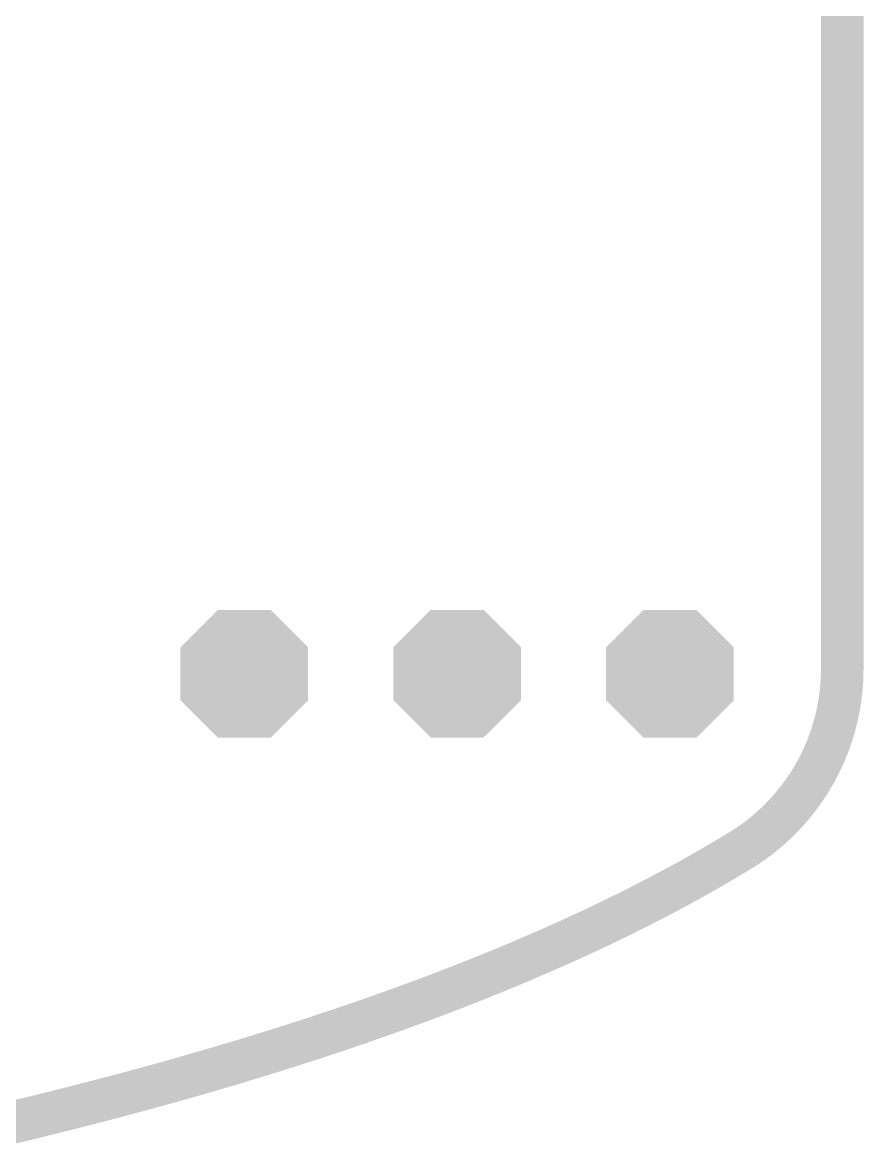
# Model space of a CAD drawing. Extents: x -0.1 to 60.3, y -0.2 to 22.2.
# Drawn here: x 52.42 to 60.32, y 1.56 to 12.12 of the extents above; entities that cross this region are included whole.
import ezdxf

# ---------------------------------------------------------------- set-up
doc = ezdxf.new("R2010")
doc.units = 0
doc.layers.add('17', color=82, linetype='CONTINUOUS')
doc.layers.add('20', color=7, linetype='CONTINUOUS')

# ---------------------------------------------------------------- blocks, each defined once
blk = doc.blocks.new('OCTAGONP')
at = {"const_width": 0.5}
blk.add_lwpolyline([(-0.25, -0.1036), (-0.25, 0.1036), (-0.1036, 0.25), (0.1036, 0.25), (0.25, 0.1036), (0.25, -0.1036), (0.1036, -0.25), (-0.1036, -0.25), (-0.25, -0.1036), (-0.25, 0.1036)], dxfattribs=at)

msp = doc.modelspace()

# ---------------------------------------------------------------- linework, layer by layer
at = {"layer": '20', "const_width": 0.4}
for points in [[(60.1187, 15.9468), (60.1187, 6.0453)], [(60.1187, 6.0453), (60.1186, 6.0381)], [(60.1186, 6.0381), (60.1186, 6.0309)], [(60.1153, 5.9297), (60.1148, 5.9225)], [(60.1157, 5.937), (60.1153, 5.9297)], [(60.1161, 5.9442), (60.1157, 5.937)], [(60.1164, 5.9515), (60.1161, 5.9442)], [(60.1167, 5.9587), (60.1164, 5.9515)], [(60.1171, 5.966), (60.1167, 5.9587)], [(60.1173, 5.9732), (60.1171, 5.966)], [(60.1176, 5.9804), (60.1173, 5.9732)], [(60.1178, 5.9877), (60.1176, 5.9804)], [(60.118, 5.9949), (60.1178, 5.9877)], [(60.1182, 6.0021), (60.118, 5.9949)], [(60.1183, 6.0093), (60.1182, 6.0021)], [(60.1185, 6.0237), (60.1183, 6.0093)], [(60.1186, 6.0309), (60.1185, 6.0237)], [(60.1075, 5.835), (60.1059, 5.8203)], [(60.1082, 5.8423), (60.1075, 5.835)], [(60.109, 5.8496), (60.1082, 5.8423)], [(60.1104, 5.8642), (60.109, 5.8496)], [(60.111, 5.8715), (60.1104, 5.8642)], [(60.1116, 5.8788), (60.111, 5.8715)], [(60.1128, 5.8933), (60.1116, 5.8788)], [(60.1134, 5.9006), (60.1128, 5.8933)], [(60.1139, 5.9079), (60.1134, 5.9006)], [(60.1144, 5.9152), (60.1139, 5.9079)], [(60.1148, 5.9225), (60.1144, 5.9152)], [(60.0915, 5.7178), (60.0903, 5.7104)], [(60.0927, 5.7251), (60.0915, 5.7178)], [(60.0939, 5.7324), (60.0927, 5.7251)], [(60.095, 5.7398), (60.0939, 5.7324)], [(60.0962, 5.7471), (60.095, 5.7398)], [(60.0973, 5.7544), (60.0962, 5.7471)], [(60.0983, 5.7618), (60.0973, 5.7544)], [(60.0994, 5.7691), (60.0983, 5.7618)], [(60.1004, 5.7764), (60.0994, 5.7691)], [(60.1014, 5.7837), (60.1004, 5.7764)], [(60.1023, 5.7911), (60.1014, 5.7837)], [(60.1033, 5.7984), (60.1023, 5.7911)], [(60.1042, 5.8057), (60.1033, 5.7984)], [(60.105, 5.813), (60.1042, 5.8057)], [(60.1059, 5.8203), (60.105, 5.813)], [(60.0717, 5.6151), (60.07, 5.6078)], [(60.0733, 5.6225), (60.0717, 5.6151)], [(60.0748, 5.6298), (60.0733, 5.6225)], [(60.0764, 5.6371), (60.0748, 5.6298)], [(60.0779, 5.6444), (60.0764, 5.6371)], [(60.0794, 5.6518), (60.0779, 5.6444)], [(60.0808, 5.6591), (60.0794, 5.6518)], [(60.0823, 5.6664), (60.0808, 5.6591)], [(60.0837, 5.6738), (60.0823, 5.6664)], [(60.0851, 5.6811), (60.0837, 5.6738)], [(60.0864, 5.6884), (60.0851, 5.6811)], [(60.0877, 5.6958), (60.0864, 5.6884)], [(60.089, 5.7031), (60.0877, 5.6958)], [(60.0903, 5.7104), (60.089, 5.7031)], [(60.0442, 5.5056), (60.0422, 5.4984)], [(60.0463, 5.5129), (60.0442, 5.5056)], [(60.0483, 5.5202), (60.0463, 5.5129)], [(60.0502, 5.5275), (60.0483, 5.5202)], [(60.0522, 5.5348), (60.0502, 5.5275)], [(60.0541, 5.5421), (60.0522, 5.5348)], [(60.056, 5.5494), (60.0541, 5.5421)], [(60.0578, 5.5567), (60.056, 5.5494)], [(60.0597, 5.564), (60.0578, 5.5567)], [(60.0615, 5.5713), (60.0597, 5.564)], [(60.0632, 5.5786), (60.0615, 5.5713)], [(60.065, 5.5859), (60.0632, 5.5786)], [(60.0667, 5.5932), (60.065, 5.5859)], [(60.0684, 5.6005), (60.0667, 5.5932)], [(60.07, 5.6078), (60.0684, 5.6005)], [(60.0129, 5.4043), (60.0104, 5.3971)], [(60.0177, 5.4187), (60.0129, 5.4043)], [(60.0201, 5.4259), (60.0177, 5.4187)], [(60.0224, 5.4332), (60.0201, 5.4259)], [(60.0247, 5.4404), (60.0224, 5.4332)], [(60.027, 5.4476), (60.0247, 5.4404)], [(60.0292, 5.4548), (60.027, 5.4476)], [(60.0315, 5.4621), (60.0292, 5.4548)], [(60.0337, 5.4693), (60.0315, 5.4621)], [(60.0358, 5.4766), (60.0337, 5.4693)], [(60.038, 5.4838), (60.0358, 5.4766)], [(60.0422, 5.4984), (60.038, 5.4838)], [(59.9731, 5.2972), (59.9703, 5.2902)], [(59.976, 5.3043), (59.9731, 5.2972)], [(59.9788, 5.3114), (59.976, 5.3043)], [(59.9816, 5.3185), (59.9788, 5.3114)], [(59.9844, 5.3256), (59.9816, 5.3185)], [(59.9871, 5.3327), (59.9844, 5.3256)], [(59.9898, 5.3399), (59.9871, 5.3327)], [(59.9925, 5.347), (59.9898, 5.3399)], [(59.9951, 5.3541), (59.9925, 5.347)], [(60.0003, 5.3684), (59.9951, 5.3541)], [(60.0029, 5.3756), (60.0003, 5.3684)], [(60.0054, 5.3828), (60.0029, 5.3756)], [(60.0079, 5.3899), (60.0054, 5.3828)], [(60.0104, 5.3971), (60.0079, 5.3899)], [(59.9272, 5.1922), (59.9239, 5.1853)], [(59.9304, 5.1992), (59.9272, 5.1922)], [(59.9337, 5.2061), (59.9304, 5.1992)], [(59.9369, 5.213), (59.9337, 5.2061)], [(59.94, 5.22), (59.9369, 5.213)], [(59.9432, 5.227), (59.94, 5.22)], [(59.9463, 5.234), (59.9432, 5.227)], [(59.9494, 5.241), (59.9463, 5.234)], [(59.9525, 5.248), (59.9494, 5.241)], [(59.9555, 5.255), (59.9525, 5.248)], [(59.9585, 5.262), (59.9555, 5.255)], [(59.9615, 5.269), (59.9585, 5.262)], [(59.9644, 5.2761), (59.9615, 5.269)], [(59.9674, 5.2831), (59.9644, 5.2761)], [(59.9703, 5.2902), (59.9674, 5.2831)], [(59.8715, 5.0831), (59.8678, 5.0764)], [(59.8752, 5.0898), (59.8715, 5.0831)], [(59.8788, 5.0966), (59.8752, 5.0898)], [(59.8825, 5.1033), (59.8788, 5.0966)], [(59.8861, 5.1101), (59.8825, 5.1033)], [(59.8896, 5.1169), (59.8861, 5.1101)], [(59.8932, 5.1236), (59.8896, 5.1169)], [(59.8967, 5.1304), (59.8932, 5.1236)], [(59.9002, 5.1373), (59.8967, 5.1304)], [(59.9037, 5.1441), (59.9002, 5.1373)], [(59.9071, 5.1509), (59.9037, 5.1441)], [(59.9105, 5.1578), (59.9071, 5.1509)], [(59.9139, 5.1646), (59.9105, 5.1578)], [(59.9173, 5.1715), (59.9139, 5.1646)], [(59.9206, 5.1784), (59.9173, 5.1715)], [(59.9239, 5.1853), (59.9206, 5.1784)], [(59.8092, 4.9776), (59.8051, 4.9711)], [(59.8133, 4.984), (59.8092, 4.9776)], [(59.8174, 4.9905), (59.8133, 4.984)], [(59.8214, 4.9971), (59.8174, 4.9905)], [(59.8254, 5.0036), (59.8214, 4.9971)], [(59.8294, 5.0101), (59.8254, 5.0036)], [(59.8333, 5.0167), (59.8294, 5.0101)], [(59.8373, 5.0233), (59.8333, 5.0167)], [(59.8412, 5.0299), (59.8373, 5.0233)], [(59.8451, 5.0365), (59.8412, 5.0299)], [(59.8489, 5.0431), (59.8451, 5.0365)], [(59.8527, 5.0497), (59.8489, 5.0431)], [(59.8566, 5.0564), (59.8527, 5.0497)], [(59.8603, 5.063), (59.8566, 5.0564)], [(59.8641, 5.0697), (59.8603, 5.063)], [(59.8678, 5.0764), (59.8641, 5.0697)], [(59.7407, 4.8762), (59.7363, 4.87)], [(59.7452, 4.8824), (59.7407, 4.8762)], [(59.7496, 4.8886), (59.7452, 4.8824)], [(59.754, 4.8949), (59.7496, 4.8886)], [(59.7584, 4.9011), (59.754, 4.8949)], [(59.7628, 4.9074), (59.7584, 4.9011)], [(59.7671, 4.9137), (59.7628, 4.9074)], [(59.7715, 4.92), (59.7671, 4.9137)], [(59.7757, 4.9263), (59.7715, 4.92)], [(59.78, 4.9327), (59.7757, 4.9263)], [(59.7843, 4.939), (59.78, 4.9327)], [(59.7885, 4.9454), (59.7843, 4.939)], [(59.7927, 4.9518), (59.7885, 4.9454)], [(59.7969, 4.9582), (59.7927, 4.9518)], [(59.801, 4.9647), (59.7969, 4.9582)], [(59.8051, 4.9711), (59.801, 4.9647)], [(59.6568, 4.7678), (59.6519, 4.762)], [(59.6616, 4.7736), (59.6568, 4.7678)], [(59.6664, 4.7795), (59.6616, 4.7736)], [(59.6712, 4.7854), (59.6664, 4.7795)], [(59.676, 4.7913), (59.6712, 4.7854)], [(59.6808, 4.7973), (59.676, 4.7913)], [(59.6855, 4.8032), (59.6808, 4.7973)], [(59.6903, 4.8092), (59.6855, 4.8032)], [(59.695, 4.8152), (59.6903, 4.8092)], [(59.6996, 4.8212), (59.695, 4.8152)], [(59.7043, 4.8272), (59.6996, 4.8212)], [(59.7089, 4.8333), (59.7043, 4.8272)], [(59.7135, 4.8394), (59.7089, 4.8333)], [(59.7181, 4.8455), (59.7135, 4.8394)], [(59.7227, 4.8516), (59.7181, 4.8455)], [(59.7272, 4.8577), (59.7227, 4.8516)], [(59.7318, 4.8638), (59.7272, 4.8577)], [(59.7363, 4.87), (59.7318, 4.8638)], [(59.5609, 4.6606), (59.5557, 4.6552)], [(59.5661, 4.666), (59.5609, 4.6606)], [(59.5713, 4.6715), (59.5661, 4.666)], [(59.5765, 4.677), (59.5713, 4.6715)], [(59.5817, 4.6825), (59.5765, 4.677)], [(59.5868, 4.6881), (59.5817, 4.6825)], [(59.5919, 4.6936), (59.5868, 4.6881)], [(59.597, 4.6992), (59.5919, 4.6936)], [(59.6021, 4.7048), (59.597, 4.6992)], [(59.6072, 4.7104), (59.6021, 4.7048)], [(59.6122, 4.7161), (59.6072, 4.7104)], [(59.6173, 4.7217), (59.6122, 4.7161)], [(59.6223, 4.7274), (59.6173, 4.7217)], [(59.6273, 4.7331), (59.6223, 4.7274)], [(59.6322, 4.7388), (59.6273, 4.7331)], [(59.6372, 4.7446), (59.6322, 4.7388)], [(59.6421, 4.7504), (59.6372, 4.7446)], [(59.647, 4.7562), (59.6421, 4.7504)], [(59.6519, 4.762), (59.647, 4.7562)], [(59.4531, 4.5564), (59.4475, 4.5515)], [(59.4586, 4.5614), (59.4531, 4.5564)], [(59.4642, 4.5664), (59.4586, 4.5614)], [(59.4697, 4.5715), (59.4642, 4.5664)], [(59.4752, 4.5765), (59.4697, 4.5715)], [(59.4807, 4.5816), (59.4752, 4.5765)], [(59.4861, 4.5867), (59.4807, 4.5816)], [(59.4916, 4.5918), (59.4861, 4.5867)], [(59.497, 4.597), (59.4916, 4.5918)], [(59.5024, 4.6022), (59.497, 4.597)], [(59.5078, 4.6074), (59.5024, 4.6022)], [(59.5132, 4.6126), (59.5078, 4.6074)], [(59.5186, 4.6178), (59.5132, 4.6126)], [(59.5239, 4.6231), (59.5186, 4.6178)], [(59.5293, 4.6284), (59.5239, 4.6231)], [(59.5346, 4.6337), (59.5293, 4.6284)], [(59.5399, 4.639), (59.5346, 4.6337)], [(59.5452, 4.6444), (59.5399, 4.639)], [(59.5505, 4.6498), (59.5452, 4.6444)], [(59.5557, 4.6552), (59.5505, 4.6498)], [(59.3216, 4.4484), (59.3158, 4.444)], [(59.3275, 4.4528), (59.3216, 4.4484)], [(59.3333, 4.4573), (59.3275, 4.4528)], [(59.3392, 4.4618), (59.3333, 4.4573)], [(59.345, 4.4663), (59.3392, 4.4618)], [(59.3508, 4.4708), (59.345, 4.4663)], [(59.3566, 4.4753), (59.3508, 4.4708)], [(59.3624, 4.4799), (59.3566, 4.4753)], [(59.3682, 4.4845), (59.3624, 4.4799)], [(59.3739, 4.4891), (59.3682, 4.4845)], [(59.3797, 4.4938), (59.3739, 4.4891)], [(59.3854, 4.4985), (59.3797, 4.4938)], [(59.3911, 4.5032), (59.3854, 4.4985)], [(59.3968, 4.5079), (59.3911, 4.5032)], [(59.4025, 4.5126), (59.3968, 4.5079)], [(59.4082, 4.5174), (59.4025, 4.5126)], [(59.4138, 4.5222), (59.4082, 4.5174)], [(59.4195, 4.527), (59.4138, 4.5222)], [(59.4251, 4.5319), (59.4195, 4.527)], [(59.4307, 4.5367), (59.4251, 4.5319)], [(59.4363, 4.5416), (59.4307, 4.5367)], [(59.4419, 4.5465), (59.4363, 4.5416)], [(59.4475, 4.5515), (59.4419, 4.5465)], [(59.1718, 4.3459), (59.1657, 4.3422)], [(59.1779, 4.3497), (59.1718, 4.3459)], [(59.184, 4.3536), (59.1779, 4.3497)], [(59.1901, 4.3574), (59.184, 4.3536)], [(59.1962, 4.3613), (59.1901, 4.3574)], [(59.2023, 4.3652), (59.1962, 4.3613)], [(59.2083, 4.3691), (59.2023, 4.3652)], [(59.2144, 4.373), (59.2083, 4.3691)], [(59.2204, 4.377), (59.2144, 4.373)], [(59.2265, 4.381), (59.2204, 4.377)], [(59.2325, 4.385), (59.2265, 4.381)], [(59.2385, 4.3891), (59.2325, 4.385)], [(59.2445, 4.3932), (59.2385, 4.3891)], [(59.2505, 4.3973), (59.2445, 4.3932)], [(59.2565, 4.4014), (59.2505, 4.3973)], [(59.2625, 4.4055), (59.2565, 4.4014)], [(59.2684, 4.4097), (59.2625, 4.4055)], [(59.2744, 4.4139), (59.2684, 4.4097)], [(59.2803, 4.4181), (59.2744, 4.4139)], [(59.2863, 4.4224), (59.2803, 4.4181)], [(59.2922, 4.4267), (59.2863, 4.4224)], [(59.2981, 4.431), (59.2922, 4.4267)], [(59.304, 4.4353), (59.2981, 4.431)], [(59.3099, 4.4396), (59.304, 4.4353)], [(59.3158, 4.444), (59.3099, 4.4396)], [(58.9934, 4.2387), (58.9214, 4.1965)], [(59.0652, 4.2814), (58.9934, 4.2387)], [(59.1368, 4.3245), (59.0652, 4.2814)], [(59.1657, 4.3422), (59.1368, 4.3245)], [(58.849, 4.1549), (58.7765, 4.1136)], [(58.9214, 4.1965), (58.849, 4.1549)], [(58.6307, 4.0326), (58.5574, 3.9928)], [(58.7037, 4.0729), (58.6307, 4.0326)], [(58.7765, 4.1136), (58.7037, 4.0729)], [(58.484, 3.9534), (58.4103, 3.9144)], [(58.5574, 3.9928), (58.484, 3.9534)], [(58.2623, 3.8378), (58.188, 3.8)], [(58.3364, 3.8759), (58.2623, 3.8378)], [(58.4103, 3.9144), (58.3364, 3.8759)], [(58.0388, 3.7258), (57.9639, 3.6892)], [(58.1135, 3.7627), (58.0388, 3.7258)], [(58.188, 3.8), (58.1135, 3.7627)], [(57.8136, 3.6172), (57.7382, 3.5817)], [(57.8889, 3.653), (57.8136, 3.6172)], [(57.9639, 3.6892), (57.8889, 3.653)], [(57.5867, 3.5118), (57.5108, 3.4774)], [(57.6626, 3.5466), (57.5867, 3.5118)], [(57.7382, 3.5817), (57.6626, 3.5466)], [(57.3583, 3.4095), (57.2818, 3.376)], [(57.4346, 3.4433), (57.3583, 3.4095)], [(57.5108, 3.4774), (57.4346, 3.4433)], [(57.1284, 3.31), (57.0515, 3.2775)], [(57.2052, 3.3429), (57.1284, 3.31)], [(57.2818, 3.376), (57.2052, 3.3429)], [(56.8199, 3.1818), (56.7425, 3.1505)], [(56.8972, 3.2134), (56.8199, 3.1818)], [(56.9744, 3.2453), (56.8972, 3.2134)], [(57.0515, 3.2775), (56.9744, 3.2453)], [(56.5873, 3.0888), (56.5095, 3.0584)], [(56.6649, 3.1195), (56.5873, 3.0888)], [(56.7425, 3.1505), (56.6649, 3.1195)], [(56.3538, 2.9985), (56.2758, 2.9689)], [(56.4317, 3.0283), (56.3538, 2.9985)], [(56.5095, 3.0584), (56.4317, 3.0283)], [(56.0413, 2.8818), (55.963, 2.8534)], [(56.1195, 2.9106), (56.0413, 2.8818)], [(56.1977, 2.9396), (56.1195, 2.9106)], [(56.2758, 2.9689), (56.1977, 2.9396)], [(55.7276, 2.7695), (55.649, 2.742)], [(55.8061, 2.7972), (55.7276, 2.7695)], [(55.8846, 2.8251), (55.8061, 2.7972)], [(55.963, 2.8534), (55.8846, 2.8251)], [(55.4127, 2.6611), (55.3338, 2.6346)], [(55.4915, 2.6878), (55.4127, 2.6611)], [(55.5703, 2.7148), (55.4915, 2.6878)], [(55.649, 2.742), (55.5703, 2.7148)], [(55.0967, 2.5565), (55.0175, 2.5309)], [(55.1758, 2.5823), (55.0967, 2.5565)], [(55.2548, 2.6084), (55.1758, 2.5823)], [(55.3338, 2.6346), (55.2548, 2.6084)], [(54.7796, 2.4554), (54.7002, 2.4307)], [(54.859, 2.4804), (54.7796, 2.4554)], [(54.9383, 2.5055), (54.859, 2.4804)], [(55.0175, 2.5309), (54.9383, 2.5055)], [(54.4616, 2.3577), (54.382, 2.3338)], [(54.5412, 2.3819), (54.4616, 2.3577)], [(54.6207, 2.4062), (54.5412, 2.3819)], [(54.7002, 2.4307), (54.6207, 2.4062)], [(54.0628, 2.2401), (53.9828, 2.2172)], [(54.1426, 2.2633), (54.0628, 2.2401)], [(54.2225, 2.2866), (54.1426, 2.2633)], [(54.3022, 2.3101), (54.2225, 2.2866)], [(54.382, 2.3338), (54.3022, 2.3101)], [(53.6625, 2.1273), (53.5823, 2.1053)], [(53.7427, 2.1495), (53.6625, 2.1273)], [(53.8228, 2.1719), (53.7427, 2.1495)], [(53.9028, 2.1945), (53.8228, 2.1719)], [(53.9828, 2.2172), (53.9028, 2.1945)], [(53.2609, 2.0191), (53.1804, 1.9979)], [(53.3413, 2.0404), (53.2609, 2.0191)], [(53.4217, 2.0619), (53.3413, 2.0404)], [(53.502, 2.0835), (53.4217, 2.0619)], [(53.5823, 2.1053), (53.502, 2.0835)], [(52.8581, 1.9151), (52.7774, 1.8947)], [(52.9387, 1.9355), (52.8581, 1.9151)], [(53.0194, 1.9562), (52.9387, 1.9355)], [(53.0999, 1.977), (53.0194, 1.9562)], [(53.1804, 1.9979), (53.0999, 1.977)], [(52.4541, 1.815), (52.3731, 1.7955)], [(52.535, 1.8347), (52.4541, 1.815)], [(52.6158, 1.8546), (52.535, 1.8347)], [(52.6966, 1.8746), (52.6158, 1.8546)], [(52.7774, 1.8947), (52.6966, 1.8746)], [(52.2922, 1.7761), (52.2111, 1.7569)], [(52.3731, 1.7955), (52.2922, 1.7761)]]:
    msp.add_lwpolyline(points, dxfattribs=at)
at = {"layer": '20', "const_width": 0.2}
for points in [[(60.2186, 6.0381, 1), (60.0186, 6.0381)], [(60.2187, 6.0439, 1), (60.0187, 6.0467)], [(60.2151, 5.9229, 1), (60.0155, 5.9366)], [(60.2155, 5.9315, 1), (60.0159, 5.9425)], [(60.2159, 5.9387, 1), (60.0163, 5.9497)], [(60.2163, 5.9474, 1), (60.0165, 5.9556)], [(60.2166, 5.9546, 1), (60.0168, 5.9629)], [(60.2173, 5.9704, 1), (60.0173, 5.976)], [(60.2169, 5.9605, 1), (60.0173, 5.9715)], [(60.2175, 5.9763, 1), (60.0177, 5.9846)], [(60.2178, 5.9849, 1), (60.0178, 5.9904)], [(60.218, 5.9921, 1), (60.018, 5.9977)], [(60.2182, 5.9993, 1), (60.0182, 6.0049)], [(60.2183, 6.0079, 1), (60.0183, 6.0107)], [(60.2185, 6.0223, 1), (60.0185, 6.0251)], [(60.2186, 6.0295, 1), (60.0186, 6.0323)], [(60.0186, 6.0395, 1), (60.2186, 6.0367)], [(60.0186, 6.0309, 1), (60.2186, 6.0309)], [(60.0187, 6.0453, 1), (60.2187, 6.0453)], [(60.2069, 5.8241, 1), (60.0081, 5.8458)], [(60.2077, 5.8327, 1), (60.0087, 5.8518)], [(60.2084, 5.8387, 1), (60.0096, 5.8605)], [(60.2099, 5.8546, 1), (60.0109, 5.8737)], [(60.2107, 5.8633, 1), (60.0113, 5.8797)], [(60.2113, 5.8706, 1), (60.0119, 5.887)], [(60.2125, 5.8851, 1), (60.0131, 5.9016)], [(60.2131, 5.8924, 1), (60.0137, 5.9088)], [(60.2137, 5.9011, 1), (60.0141, 5.9148)], [(60.2142, 5.9083, 1), (60.0146, 5.922)], [(60.015, 5.9293, 1), (60.2146, 5.9156)], [(60.2146, 5.917, 1), (60.015, 5.9279)], [(60.0155, 5.9352, 1), (60.2151, 5.9242)], [(60.0159, 5.9425, 1), (60.2155, 5.9315)], [(60.0162, 5.9484, 1), (60.216, 5.9401)], [(60.0165, 5.9556, 1), (60.2163, 5.9474)], [(60.0169, 5.9642, 1), (60.2165, 5.9532)], [(60.0171, 5.9687, 1), (60.2171, 5.9632)], [(60.0174, 5.9774, 1), (60.2172, 5.9691)], [(60.0176, 5.9832, 1), (60.2176, 5.9777)], [(60.0178, 5.9904, 1), (60.2178, 5.9849)], [(60.018, 5.9977, 1), (60.218, 5.9921)], [(60.0182, 6.0035, 1), (60.2182, 6.0007)], [(60.0183, 6.0107, 1), (60.2183, 6.0079)], [(60.0185, 6.0251, 1), (60.2185, 6.0223)], [(60.1902, 5.7016, 1), (59.9928, 5.7339)], [(60.1914, 5.7089, 1), (59.994, 5.7412)], [(60.1926, 5.7163, 1), (59.9952, 5.7486)], [(60.1939, 5.7249, 1), (59.9961, 5.7546)], [(60.1949, 5.7309, 1), (59.9975, 5.7632)], [(60.1962, 5.7396, 1), (59.9984, 5.7693)], [(60.1974, 5.7482, 1), (59.9992, 5.7753)], [(60.1983, 5.7542, 1), (60.0005, 5.7839)], [(60.1995, 5.7629, 1), (60.0013, 5.7899)], [(60.2005, 5.7702, 1), (60.0023, 5.7973)], [(60.2016, 5.7789, 1), (60.003, 5.8032)], [(60.2024, 5.7848, 1), (60.0042, 5.8119)], [(60.0048, 5.8166, 1), (60.2036, 5.7948)], [(60.2035, 5.7935, 1), (60.0049, 5.8179)], [(60.0057, 5.8252, 1), (60.2043, 5.8008)], [(60.2044, 5.8022, 1), (60.0056, 5.8239)], [(60.0065, 5.8312, 1), (60.2053, 5.8095)], [(60.2052, 5.8081, 1), (60.0066, 5.8325)], [(60.008, 5.8445, 1), (60.207, 5.8254)], [(60.0088, 5.8531, 1), (60.2076, 5.8314)], [(60.0095, 5.8591, 1), (60.2085, 5.84)], [(60.0107, 5.8724, 1), (60.2101, 5.856)], [(60.0113, 5.8797, 1), (60.2107, 5.8633)], [(60.0119, 5.887, 1), (60.2113, 5.8706)], [(60.0131, 5.9016, 1), (60.2125, 5.8851)], [(60.0136, 5.9075, 1), (60.2132, 5.8938)], [(60.0141, 5.9148, 1), (60.2137, 5.901)], [(60.0146, 5.9207, 1), (60.2142, 5.9097)], [(60.1691, 5.5925, 1), (59.9743, 5.6378)], [(60.171, 5.6011, 1), (59.9756, 5.6438)], [(60.1728, 5.6097, 1), (59.9768, 5.6499)], [(60.1741, 5.6158, 1), (59.9787, 5.6584)], [(60.1759, 5.6244, 1), (59.9799, 5.6645)], [(60.1774, 5.6317, 1), (59.9814, 5.6718)], [(60.179, 5.6403, 1), (59.9826, 5.6779)], [(60.1803, 5.6464, 1), (59.9843, 5.6865)], [(60.1819, 5.655, 1), (59.9855, 5.6925)], [(60.1833, 5.6623, 1), (59.9869, 5.6998)], [(59.9892, 5.7132, 1), (60.1862, 5.6783)], [(60.1849, 5.671, 1), (59.9879, 5.7059)], [(59.9905, 5.7205, 1), (60.1875, 5.6857)], [(60.1862, 5.6783, 1), (59.9892, 5.7132)], [(59.9916, 5.7266, 1), (60.189, 5.6943)], [(60.1875, 5.6856, 1), (59.9905, 5.7206)], [(59.9928, 5.7339, 1), (60.1902, 5.7016)], [(60.1888, 5.693, 1), (59.9918, 5.7279)], [(59.994, 5.7412, 1), (60.1914, 5.709)], [(59.995, 5.7473, 1), (60.1928, 5.7176)], [(59.9963, 5.7559, 1), (60.1937, 5.7236)], [(59.9973, 5.7619, 1), (60.1951, 5.7322)], [(59.9982, 5.7679, 1), (60.1964, 5.7409)], [(59.9994, 5.7766, 1), (60.1972, 5.7469)], [(60.0003, 5.7826, 1), (60.1985, 5.7556)], [(60.0013, 5.7899, 1), (60.1995, 5.7629)], [(60.0021, 5.7959, 1), (60.2007, 5.7715)], [(60.0032, 5.8046, 1), (60.2014, 5.7775)], [(60.004, 5.8106, 1), (60.2026, 5.7862)], [(60.1406, 5.4791, 1), (59.9478, 5.5321)], [(60.1424, 5.4852, 1), (59.9502, 5.5406)], [(60.1447, 5.4937, 1), (59.9519, 5.5467)], [(60.147, 5.5022, 1), (59.9534, 5.5527)], [(60.1486, 5.5083, 1), (59.9558, 5.5612)], [(60.1509, 5.5168, 1), (59.9573, 5.5673)], [(60.1528, 5.5242, 1), (59.9592, 5.5745)], [(60.1549, 5.5327, 1), (59.9607, 5.5806)], [(60.1565, 5.5388, 1), (59.9629, 5.5891)], [(60.1586, 5.5473, 1), (59.9644, 5.5952)], [(59.9676, 5.6085, 1), (60.1624, 5.5632)], [(60.1606, 5.5559, 1), (59.9658, 5.6012)], [(59.9693, 5.6158, 1), (60.1641, 5.5706)], [(60.1621, 5.562, 1), (59.9679, 5.6098)], [(59.9707, 5.6219, 1), (60.1661, 5.5791)], [(60.1641, 5.5705, 1), (59.9693, 5.6158)], [(59.9726, 5.6304, 1), (60.1674, 5.5852)], [(60.1658, 5.5779, 1), (59.971, 5.6231)], [(59.974, 5.6365, 1), (60.1694, 5.5938)], [(60.1677, 5.5865, 1), (59.9723, 5.6292)], [(59.9753, 5.6425, 1), (60.1713, 5.6024)], [(59.9771, 5.6511, 1), (60.1725, 5.6085)], [(59.9784, 5.6572, 1), (60.1744, 5.6171)], [(59.9799, 5.6645, 1), (60.1759, 5.6244)], [(59.9812, 5.6705, 1), (60.1776, 5.633)], [(59.9828, 5.6791, 1), (60.1788, 5.6391)], [(59.9841, 5.6852, 1), (60.1805, 5.6477)], [(59.9855, 5.6925, 1), (60.1819, 5.655)], [(59.9866, 5.6986, 1), (60.1836, 5.6636)], [(59.9879, 5.7059, 1), (60.1849, 5.671)], [(60.1073, 5.3715, 1), (59.9185, 5.4372)], [(60.1126, 5.3871, 1), (59.9228, 5.4503)], [(60.115, 5.3944, 1), (59.9252, 5.4575)], [(60.1177, 5.4028, 1), (59.9271, 5.4635)], [(60.12, 5.4101, 1), (59.9294, 5.4707)], [(60.1223, 5.4172, 1), (59.9317, 5.478)], [(60.1249, 5.4258, 1), (59.9335, 5.4839)], [(59.9401, 5.5056, 1), (60.1315, 5.4476)], [(60.1268, 5.4318, 1), (59.9362, 5.4924)], [(60.1294, 5.4403, 1), (59.938, 5.4984)], [(59.9419, 5.5116, 1), (60.1341, 5.4561)], [(60.1319, 5.4488, 1), (59.9397, 5.5044)], [(59.9458, 5.5249, 1), (60.1386, 5.4718)], [(60.1337, 5.4548, 1), (59.9423, 5.5128)], [(59.9481, 5.5334, 1), (60.1403, 5.4779)], [(60.1383, 5.4706, 1), (59.9461, 5.5261)], [(59.9499, 5.5394, 1), (60.1427, 5.4864)], [(59.9515, 5.5454, 1), (60.1451, 5.4949)], [(59.9538, 5.5539, 1), (60.1466, 5.501)], [(59.9554, 5.56, 1), (60.149, 5.5095)], [(59.9573, 5.5672, 1), (60.1509, 5.5169)], [(59.9589, 5.5733, 1), (60.1531, 5.5254)], [(59.961, 5.5818, 1), (60.1546, 5.5315)], [(59.9626, 5.5879, 1), (60.1568, 5.54)], [(59.9641, 5.5939, 1), (60.1589, 5.5486)], [(59.9661, 5.6025, 1), (60.1603, 5.5546)], [(60.0661, 5.2604, 1), (59.8801, 5.3341)], [(60.0685, 5.2664, 1), (59.8835, 5.3422)], [(60.0718, 5.2747, 1), (59.8858, 5.3481)], [(60.0746, 5.2818, 1), (59.8886, 5.3552)], [(60.0774, 5.289, 1), (59.8914, 5.3623)], [(60.0806, 5.2972, 1), (59.8936, 5.3682)], [(60.0833, 5.3044, 1), (59.8963, 5.3753)], [(60.086, 5.3116, 1), (59.899, 5.3824)], [(59.9063, 5.4025, 1), (60.0943, 5.3343)], [(60.0891, 5.3199, 1), (59.9011, 5.3883)], [(59.9085, 5.4085, 1), (60.0973, 5.3427)], [(59.911, 5.4157, 1), (60.0998, 5.3499)], [(60.0943, 5.3343, 1), (59.9063, 5.4026)], [(59.9134, 5.4228, 1), (60.1024, 5.3571)], [(60.0969, 5.3415, 1), (59.9089, 5.4097)], [(59.916, 5.43, 1), (60.1048, 5.3643)], [(60.0998, 5.3498, 1), (59.911, 5.4157)], [(59.918, 5.4359, 1), (60.1078, 5.3727)], [(60.1023, 5.357, 1), (59.9135, 5.4229)], [(60.1049, 5.3643, 1), (59.9159, 5.43)], [(59.9228, 5.4503, 1), (60.1126, 5.3871)], [(59.9248, 5.4563, 1), (60.1154, 5.3956)], [(59.9271, 5.4635, 1), (60.1177, 5.4028)], [(59.9294, 5.4707, 1), (60.12, 5.41)], [(59.9313, 5.4767, 1), (60.1227, 5.4185)], [(59.9339, 5.4851, 1), (60.1245, 5.4246)], [(59.9358, 5.4911, 1), (60.1272, 5.433)], [(59.9376, 5.4972, 1), (60.1298, 5.4415)], [(60.0175, 5.1492, 1), (59.8369, 5.2353)], [(60.0212, 5.1572, 1), (59.8396, 5.2411)], [(60.024, 5.1632, 1), (59.8434, 5.249)], [(60.0277, 5.1712, 1), (59.8461, 5.2549)], [(60.0313, 5.1793, 1), (59.8487, 5.2607)], [(60.0341, 5.1853, 1), (59.8523, 5.2687)], [(60.0377, 5.1934, 1), (59.8549, 5.2746)], [(59.8635, 5.2942, 1), (60.0475, 5.2157)], [(60.0408, 5.2004, 1), (59.858, 5.2815)], [(59.8665, 5.3012, 1), (60.0505, 5.2227)], [(60.0439, 5.2075, 1), (59.8611, 5.2884)], [(59.869, 5.3071, 1), (60.054, 5.2309)], [(60.0474, 5.2156, 1), (59.8636, 5.2943)], [(59.8724, 5.3152, 1), (60.0564, 5.2369)], [(60.0505, 5.2227, 1), (59.8665, 5.3012)], [(59.8749, 5.3211, 1), (60.0599, 5.2451)], [(60.0535, 5.2298, 1), (59.8695, 5.3083)], [(59.8773, 5.327, 1), (60.0633, 5.2534)], [(60.0569, 5.238, 1), (59.8719, 5.3141)], [(59.8806, 5.3352, 1), (60.0656, 5.2593)], [(60.0594, 5.244, 1), (59.8754, 5.3223)], [(59.883, 5.341, 1), (60.069, 5.2676)], [(60.0628, 5.2522, 1), (59.8778, 5.3282)], [(59.8858, 5.3481, 1), (60.0718, 5.2747)], [(59.8886, 5.3552, 1), (60.0746, 5.2819)], [(59.8909, 5.3611, 1), (60.0779, 5.2901)], [(59.8936, 5.3682, 1), (60.0806, 5.2973)], [(59.8963, 5.3753, 1), (60.0833, 5.3045)], [(59.8985, 5.3812, 1), (60.0865, 5.3128)], [(59.9011, 5.3883, 1), (60.0891, 5.32)], [(59.9591, 5.0348, 1), (59.7839, 5.1314)], [(59.9628, 5.0416, 1), (59.7876, 5.1381)], [(59.967, 5.0494, 1), (59.7906, 5.1437)], [(59.9702, 5.0552, 1), (59.7948, 5.1514)], [(59.9744, 5.0631, 1), (59.7978, 5.157)], [(59.8112, 5.1829, 1), (59.9892, 5.0917)], [(59.9784, 5.0709, 1), (59.8008, 5.1628)], [(59.8142, 5.1886, 1), (59.9932, 5.0996)], [(59.9816, 5.0768, 1), (59.8048, 5.1705)], [(59.8175, 5.1954, 1), (59.9967, 5.1065)], [(59.9856, 5.0847, 1), (59.8078, 5.1762)], [(59.8209, 5.2021, 1), (60.0001, 5.1134)], [(59.9892, 5.0916, 1), (59.8112, 5.1829)], [(59.8242, 5.2089, 1), (60.0036, 5.1204)], [(59.9927, 5.0985, 1), (59.8147, 5.1897)], [(59.8271, 5.2147, 1), (60.0075, 5.1283)], [(59.9966, 5.1064, 1), (59.8176, 5.1954)], [(59.8304, 5.2216, 1), (60.0108, 5.1353)], [(60.0001, 5.1133, 1), (59.8209, 5.2022)], [(59.8336, 5.2284, 1), (60.0142, 5.1423)], [(60.0035, 5.1203, 1), (59.8243, 5.209)], [(59.8364, 5.2342, 1), (60.018, 5.1503)], [(60.007, 5.1272, 1), (59.8276, 5.2158)], [(60.0108, 5.1352, 1), (59.8304, 5.2216)], [(59.8401, 5.2421, 1), (60.0207, 5.1562)], [(60.0141, 5.1422, 1), (59.8337, 5.2285)], [(59.8429, 5.2479, 1), (60.0245, 5.1643)], [(59.8456, 5.2537, 1), (60.0282, 5.1724)], [(59.8491, 5.2617, 1), (60.0309, 5.1783)], [(59.8518, 5.2676, 1), (60.0346, 5.1864)], [(59.8549, 5.2745, 1), (60.0377, 5.1934)], [(59.858, 5.2814, 1), (60.0408, 5.2005)], [(59.8606, 5.2873, 1), (60.0444, 5.2086)], [(59.8936, 4.924, 1), (59.7248, 5.0311)], [(59.8978, 4.9306, 1), (59.7288, 5.0375)], [(59.902, 4.9372, 1), (59.7328, 5.0439)], [(59.9066, 4.9447, 1), (59.7362, 5.0494)], [(59.9107, 4.9514, 1), (59.7401, 5.0558)], [(59.7551, 5.0807, 1), (59.9273, 4.979)], [(59.9147, 4.9579, 1), (59.7441, 5.0623)], [(59.7584, 5.0862, 1), (59.9318, 4.9867)], [(59.9193, 4.9656, 1), (59.7473, 5.0678)], [(59.7621, 5.0927, 1), (59.9357, 4.9934)], [(59.9227, 4.9713, 1), (59.7519, 5.0752)], [(59.7664, 5.1003, 1), (59.939, 4.9991)], [(59.9273, 4.9789, 1), (59.7551, 5.0808)], [(59.7691, 5.1049, 1), (59.9441, 5.0079)], [(59.9312, 4.9856, 1), (59.759, 5.0873)], [(59.7734, 5.1125, 1), (59.9472, 5.0135)], [(59.9356, 4.9933, 1), (59.7622, 5.0929)], [(59.7766, 5.118, 1), (59.9516, 5.0214)], [(59.9395, 5, 1), (59.7659, 5.0994)], [(59.7802, 5.1247, 1), (59.9554, 5.0281)], [(59.9429, 5.0058, 1), (59.7703, 5.1069)], [(59.7839, 5.1313, 1), (59.9591, 5.0349)], [(59.9478, 5.0145, 1), (59.7728, 5.1115)], [(59.787, 5.137, 1), (59.9634, 5.0427)], [(59.951, 5.0202, 1), (59.7772, 5.1192)], [(59.7911, 5.1446, 1), (59.9665, 5.0485)], [(59.9553, 5.0281, 1), (59.7803, 5.1247)], [(59.7942, 5.1502, 1), (59.9708, 5.0564)], [(59.7973, 5.156, 1), (59.9749, 5.0642)], [(59.8012, 5.1637, 1), (59.978, 5.07)], [(59.8043, 5.1694, 1), (59.9821, 5.0779)], [(59.8077, 5.1761, 1), (59.9857, 5.0848)], [(59.8222, 4.8182, 1), (59.6592, 4.9342)], [(59.8262, 4.8237, 1), (59.6642, 4.9411)], [(59.6851, 4.9709, 1), (59.8491, 4.8565)], [(59.8312, 4.8309, 1), (59.668, 4.9464)], [(59.6882, 4.9753, 1), (59.8548, 4.8647)], [(59.8357, 4.8372, 1), (59.6723, 4.9525)], [(59.6929, 4.9824, 1), (59.8585, 4.8702)], [(59.8402, 4.8435, 1), (59.6766, 4.9587)], [(59.6971, 4.9887, 1), (59.8629, 4.8767)], [(59.8447, 4.85, 1), (59.6809, 4.9648)], [(59.7008, 4.994, 1), (59.8678, 4.884)], [(59.8497, 4.8572, 1), (59.6845, 4.9701)], [(59.7049, 5.0003, 1), (59.8721, 4.8905)], [(59.8535, 4.8628, 1), (59.6895, 4.9772)], [(59.859, 4.871, 1), (59.6924, 4.9816)], [(59.7091, 5.0066, 1), (59.8763, 4.897)], [(59.7126, 5.012, 1), (59.8812, 4.9045)], [(59.8628, 4.8766, 1), (59.6972, 4.9887)], [(59.7166, 5.0183, 1), (59.8854, 4.911)], [(59.8672, 4.883, 1), (59.7014, 4.995)], [(59.872, 4.8904, 1), (59.705, 5.0004)], [(59.7207, 5.0247, 1), (59.8895, 4.9175)], [(59.8763, 4.8969, 1), (59.7091, 5.0067)], [(59.7247, 5.031, 1), (59.8937, 4.9241)], [(59.8805, 4.9034, 1), (59.7133, 5.013)], [(59.7287, 5.0374, 1), (59.8979, 4.9307)], [(59.8853, 4.9109, 1), (59.7167, 5.0184)], [(59.7322, 5.0429, 1), (59.9026, 4.9382)], [(59.8895, 4.9175, 1), (59.7207, 5.0247)], [(59.7361, 5.0493, 1), (59.9067, 4.9448)], [(59.7401, 5.0558, 1), (59.9107, 4.9514)], [(59.7434, 5.0612, 1), (59.9154, 4.959)], [(59.7479, 5.0686, 1), (59.9187, 4.9647)], [(59.7512, 5.0742, 1), (59.9234, 4.9723)], [(59.7334, 4.7035, 1), (59.5802, 4.8321)], [(59.7389, 4.7102, 1), (59.5843, 4.8371)], [(59.6076, 4.8659, 1), (59.7634, 4.7406)], [(59.7439, 4.7163, 1), (59.5889, 4.8428)], [(59.6116, 4.8709, 1), (59.769, 4.7475)], [(59.7487, 4.7222, 1), (59.5937, 4.8486)], [(59.6155, 4.8759, 1), (59.7745, 4.7545)], [(59.7537, 4.7284, 1), (59.5983, 4.8543)], [(59.6207, 4.8827, 1), (59.7785, 4.7597)], [(59.7585, 4.7343, 1), (59.6031, 4.8602)], [(59.6247, 4.8878, 1), (59.7839, 4.7667)], [(59.764, 4.7413, 1), (59.607, 4.8651)], [(59.6292, 4.8936, 1), (59.7886, 4.7729)], [(59.7682, 4.7465, 1), (59.6124, 4.8719)], [(59.6337, 4.8996, 1), (59.7933, 4.7791)], [(59.7737, 4.7535, 1), (59.6163, 4.8769)], [(59.6382, 4.9056, 1), (59.798, 4.7853)], [(59.7791, 4.7605, 1), (59.6201, 4.8819)], [(59.6421, 4.9108, 1), (59.8033, 4.7923)], [(59.7832, 4.7658, 1), (59.6254, 4.8887)], [(59.6471, 4.9176, 1), (59.8073, 4.7978)], [(59.7885, 4.7728, 1), (59.6293, 4.8938)], [(59.651, 4.9228, 1), (59.8126, 4.8049)], [(59.7932, 4.779, 1), (59.6338, 4.8997)], [(59.6548, 4.928, 1), (59.8178, 4.812)], [(59.7979, 4.7852, 1), (59.6383, 4.9057)], [(59.6597, 4.9349, 1), (59.8217, 4.8175)], [(59.8026, 4.7914, 1), (59.6428, 4.9117)], [(59.6636, 4.9402, 1), (59.8268, 4.8246)], [(59.8078, 4.7985, 1), (59.6466, 4.9169)], [(59.6679, 4.9462, 1), (59.8313, 4.831)], [(59.8119, 4.8039, 1), (59.6517, 4.9237)], [(59.6722, 4.9524, 1), (59.8358, 4.8373)], [(59.8171, 4.8111, 1), (59.6555, 4.9289)], [(59.6765, 4.9585, 1), (59.8403, 4.8437)], [(59.6802, 4.9638, 1), (59.8454, 4.851)], [(59.6331, 4.5914, 1), (59.4887, 4.7297)], [(59.5181, 4.7611, 1), (59.6657, 4.6261)], [(59.6385, 4.597, 1), (59.4937, 4.7351)], [(59.523, 4.7665, 1), (59.671, 4.6319)], [(59.6438, 4.6026, 1), (59.4988, 4.7404)], [(59.5281, 4.772, 1), (59.6761, 4.6376)], [(59.6491, 4.6082, 1), (59.5039, 4.7458)], [(59.5324, 4.7767, 1), (59.682, 4.6441)], [(59.6544, 4.6139, 1), (59.509, 4.7511)], [(59.5379, 4.7829, 1), (59.6865, 4.6492)], [(59.6604, 4.6203, 1), (59.5132, 4.7558)], [(59.5422, 4.7878, 1), (59.6924, 4.6557)], [(59.6656, 4.626, 1), (59.5182, 4.7612)], [(59.5471, 4.7933, 1), (59.6975, 4.6615)], [(59.6708, 4.6317, 1), (59.5232, 4.7667)], [(59.5513, 4.7981, 1), (59.7033, 4.6681)], [(59.6761, 4.6375, 1), (59.5281, 4.7721)], [(59.5567, 4.8045, 1), (59.7077, 4.6732)], [(59.6812, 4.6432, 1), (59.5332, 4.7776)], [(59.561, 4.8093, 1), (59.7134, 4.6799)], [(59.687, 4.6497, 1), (59.5374, 4.7824)], [(59.5657, 4.8149, 1), (59.7185, 4.6858)], [(59.6916, 4.6548, 1), (59.543, 4.7886)], [(59.5706, 4.8206, 1), (59.7234, 4.6917)], [(59.6974, 4.6613, 1), (59.5472, 4.7935)], [(59.5753, 4.8263, 1), (59.7285, 4.6976)], [(59.7025, 4.6672, 1), (59.5521, 4.799)], [(59.7082, 4.6739, 1), (59.5562, 4.8038)], [(59.5795, 4.8312, 1), (59.7341, 4.7044)], [(59.5841, 4.8369, 1), (59.7391, 4.7104)], [(59.7127, 4.679, 1), (59.5617, 4.8102)], [(59.7183, 4.6856, 1), (59.5659, 4.8151)], [(59.5889, 4.8427, 1), (59.7439, 4.7163)], [(59.7234, 4.6916, 1), (59.5706, 4.8207)], [(59.5935, 4.8484, 1), (59.7489, 4.7225)], [(59.7283, 4.6975, 1), (59.5755, 4.8264)], [(59.5983, 4.8543, 1), (59.7537, 4.7284)], [(59.6023, 4.8592, 1), (59.7593, 4.7354)], [(59.412, 4.6543, 1), (59.5494, 4.5089)], [(59.4179, 4.6598, 1), (59.5543, 4.5136)], [(59.5194, 4.4816, 1), (59.3868, 4.6313)], [(59.5258, 4.4873, 1), (59.3914, 4.6355)], [(59.4226, 4.6642, 1), (59.5606, 4.5195)], [(59.4278, 4.6692, 1), (59.5662, 4.5248)], [(59.5309, 4.4919, 1), (59.3975, 4.6409)], [(59.5372, 4.4977, 1), (59.4022, 4.6453)], [(59.4331, 4.6743, 1), (59.5717, 4.5301)], [(59.5429, 4.5029, 1), (59.4075, 4.6501)], [(59.4382, 4.6792, 1), (59.5774, 4.5355)], [(59.5486, 4.5081, 1), (59.4128, 4.6551)], [(59.4436, 4.6844, 1), (59.5828, 4.5408)], [(59.5548, 4.514, 1), (59.4174, 4.6594)], [(59.4481, 4.6887, 1), (59.5891, 4.5469)], [(59.5598, 4.5187, 1), (59.4234, 4.665)], [(59.4539, 4.6945, 1), (59.5939, 4.5517)], [(59.566, 4.5246, 1), (59.428, 4.6693)], [(59.4585, 4.699, 1), (59.6001, 4.5577)], [(59.5716, 4.53, 1), (59.4332, 4.6743)], [(59.4637, 4.7042, 1), (59.6055, 4.5632)], [(59.5771, 4.5353, 1), (59.4385, 4.6794)], [(59.4688, 4.7093, 1), (59.611, 4.5687)], [(59.5828, 4.5408, 1), (59.4436, 4.6844)], [(59.474, 4.7146, 1), (59.6164, 4.5742)], [(59.5882, 4.546, 1), (59.449, 4.6896)], [(59.4785, 4.7191, 1), (59.6225, 4.5804)], [(59.5944, 4.5522, 1), (59.4534, 4.694)], [(59.4835, 4.7243, 1), (59.6279, 4.586)], [(59.5993, 4.557, 1), (59.4593, 4.6998)], [(59.4885, 4.7296, 1), (59.6333, 4.5916)], [(59.6054, 4.563, 1), (59.4638, 4.7043)], [(59.4936, 4.7349, 1), (59.6386, 4.5971)], [(59.6108, 4.5685, 1), (59.469, 4.7095)], [(59.4987, 4.7403, 1), (59.6439, 4.6027)], [(59.6163, 4.5741, 1), (59.4741, 4.7147)], [(59.5038, 4.7456, 1), (59.6492, 4.6084)], [(59.6217, 4.5796, 1), (59.4793, 4.72)], [(59.5081, 4.7502, 1), (59.6553, 4.6148)], [(59.6277, 4.5858, 1), (59.4837, 4.7245)], [(59.5131, 4.7557, 1), (59.6605, 4.6204)], [(59.2892, 4.5495, 1), (59.4124, 4.3921)], [(59.2946, 4.5538, 1), (59.4186, 4.3968)], [(59.382, 4.3687, 1), (59.2612, 4.5281)], [(59.3003, 4.5583, 1), (59.4245, 4.4016)], [(59.3875, 4.3728, 1), (59.2675, 4.5329)], [(59.3052, 4.5622, 1), (59.4312, 4.4068)], [(59.3942, 4.378, 1), (59.2724, 4.5366)], [(59.3113, 4.5672, 1), (59.4365, 4.4111)], [(59.3997, 4.3821, 1), (59.2787, 4.5414)], [(59.3163, 4.5712, 1), (59.4431, 4.4164)], [(59.4063, 4.3873, 1), (59.2837, 4.5453)], [(59.3218, 4.5756, 1), (59.449, 4.4213)], [(59.4124, 4.392, 1), (59.2892, 4.5496)], [(59.3273, 4.5802, 1), (59.4549, 4.4262)], [(59.4182, 4.3966, 1), (59.295, 4.5541)], [(59.3328, 4.5847, 1), (59.4608, 4.4311)], [(59.4244, 4.4014, 1), (59.3004, 4.5584)], [(59.3383, 4.5893, 1), (59.4667, 4.4359)], [(59.4303, 4.4062, 1), (59.3061, 4.5629)], [(59.3432, 4.5934, 1), (59.4732, 4.4414)], [(59.4369, 4.4115, 1), (59.3109, 4.5668)], [(59.3492, 4.5986, 1), (59.4784, 4.4458)], [(59.4423, 4.4158, 1), (59.3171, 4.5718)], [(59.354, 4.6026, 1), (59.485, 4.4514)], [(59.4488, 4.4211, 1), (59.322, 4.5758)], [(59.3596, 4.6074, 1), (59.4906, 4.4563)], [(59.4547, 4.426, 1), (59.3275, 4.5803)], [(59.3649, 4.612, 1), (59.4965, 4.4614)], [(59.4606, 4.4309, 1), (59.333, 4.5849)], [(59.3703, 4.6167, 1), (59.5023, 4.4665)], [(59.4665, 4.4358, 1), (59.3385, 4.5895)], [(59.3758, 4.6215, 1), (59.508, 4.4715)], [(59.4724, 4.4407, 1), (59.344, 4.5941)], [(59.3812, 4.6263, 1), (59.5138, 4.4766)], [(59.4788, 4.4462, 1), (59.3488, 4.5982)], [(59.3859, 4.6305, 1), (59.5203, 4.4824)], [(59.4841, 4.4506, 1), (59.3549, 4.6034)], [(59.3919, 4.6359, 1), (59.5253, 4.4869)], [(59.4906, 4.4563, 1), (59.3596, 4.6075)], [(59.3967, 4.6402, 1), (59.5317, 4.4926)], [(59.4962, 4.4612, 1), (59.3652, 4.6122)], [(59.402, 4.6451, 1), (59.5374, 4.4979)], [(59.5021, 4.4663, 1), (59.3705, 4.6169)], [(59.4073, 4.65, 1), (59.5431, 4.5031)], [(59.5079, 4.4714, 1), (59.3759, 4.6216)], [(59.5136, 4.4765, 1), (59.3814, 4.6265)], [(59.1423, 4.4455, 1), (59.2501, 4.277)], [(59.1476, 4.4489, 1), (59.257, 4.2815)], [(59.1539, 4.453, 1), (59.2627, 4.2852)], [(59.1592, 4.4564, 1), (59.2696, 4.2896)], [(59.2244, 4.2609, 1), (59.1192, 4.431)], [(59.1656, 4.4606, 1), (59.2752, 4.2934)], [(59.2307, 4.2648, 1), (59.1251, 4.4347)], [(59.1708, 4.4641, 1), (59.2822, 4.2979)], [(59.2371, 4.2688, 1), (59.1309, 4.4383)], [(59.1766, 4.4679, 1), (59.2884, 4.3021)], [(59.2435, 4.2728, 1), (59.1367, 4.442)], [(59.1823, 4.4718, 1), (59.2947, 4.3064)], [(59.2498, 4.2768, 1), (59.1426, 4.4457)], [(59.1881, 4.4757, 1), (59.3009, 4.3106)], [(59.2562, 4.2809, 1), (59.1484, 4.4494)], [(59.1939, 4.4797, 1), (59.3071, 4.3148)], [(59.263, 4.2854, 1), (59.1536, 4.4528)], [(59.1996, 4.4836, 1), (59.3134, 4.3191)], [(59.2688, 4.2891, 1), (59.16, 4.457)], [(59.2047, 4.4871, 1), (59.3203, 4.3239)], [(59.2756, 4.2936, 1), (59.1652, 4.4604)], [(59.2111, 4.4916, 1), (59.3257, 4.3278)], [(59.2813, 4.2974, 1), (59.1717, 4.4646)], [(59.2161, 4.4952, 1), (59.3327, 4.3326)], [(59.2882, 4.302, 1), (59.1768, 4.4681)], [(59.2225, 4.4997, 1), (59.3381, 4.3365)], [(59.2944, 4.3062, 1), (59.1826, 4.472)], [(59.2277, 4.5034, 1), (59.3449, 4.3414)], [(59.3007, 4.3105, 1), (59.1883, 4.4759)], [(59.2333, 4.5075, 1), (59.3511, 4.3458)], [(59.3069, 4.3147, 1), (59.1941, 4.4798)], [(59.2389, 4.5116, 1), (59.3573, 4.3503)], [(59.3131, 4.319, 1), (59.1999, 4.4838)], [(59.2447, 4.5158, 1), (59.3633, 4.3548)], [(59.3194, 4.3233, 1), (59.2056, 4.4878)], [(59.2503, 4.5199, 1), (59.3695, 4.3593)], [(59.3262, 4.3281, 1), (59.2106, 4.4913)], [(59.2554, 4.5237, 1), (59.3762, 4.3643)], [(59.3317, 4.332, 1), (59.2171, 4.4958)], [(59.2616, 4.5284, 1), (59.3816, 4.3684)], [(59.3386, 4.3369, 1), (59.222, 4.4994)], [(59.2666, 4.5322, 1), (59.3884, 4.3735)], [(59.3441, 4.3408, 1), (59.2285, 4.504)], [(59.2728, 4.5369, 1), (59.3938, 4.3776)], [(59.3508, 4.3456, 1), (59.2336, 4.5077)], [(59.2779, 4.5408, 1), (59.4005, 4.3828)], [(59.357, 4.3501, 1), (59.2392, 4.5118)], [(59.3632, 4.3547, 1), (59.2448, 4.5159)], [(59.2834, 4.5451, 1), (59.4066, 4.3875)], [(59.3692, 4.3592, 1), (59.2506, 4.5201)], [(59.3754, 4.3637, 1), (59.2562, 4.5243)], [(59.0439, 4.1524, 1), (58.9429, 4.325)], [(59.0136, 4.367, 1), (59.1168, 4.1957)], [(59.1163, 4.1954, 1), (59.0141, 4.3673)], [(59.0847, 4.4098, 1), (59.1889, 4.2392)], [(59.1131, 4.4272, 1), (59.2183, 4.2571)], [(59.119, 4.4309, 1), (59.2246, 4.261)], [(59.1248, 4.4345, 1), (59.231, 4.265)], [(59.1306, 4.4381, 1), (59.2374, 4.269)], [(59.1884, 4.2389, 1), (59.0852, 4.4102)], [(59.1365, 4.4418, 1), (59.2437, 4.273)], [(59.2178, 4.2568, 1), (59.1136, 4.4275)], [(58.7991, 4.2415, 1), (58.8989, 4.0682)], [(58.8984, 4.0679, 1), (58.7996, 4.2418)], [(58.8709, 4.2828, 1), (58.9719, 4.1102)], [(58.9713, 4.1099, 1), (58.8715, 4.2832)], [(58.9423, 4.3247, 1), (59.0445, 4.1527)], [(58.6785, 3.9448, 1), (58.5829, 4.1205)], [(58.6549, 4.1602, 1), (58.7525, 3.9856)], [(58.752, 3.9854, 1), (58.6554, 4.1605)], [(58.7271, 4.2006, 1), (58.8259, 4.0267)], [(58.8253, 4.0264, 1), (58.7277, 4.2009)], [(58.4367, 4.0415, 1), (58.5313, 3.8653)], [(58.5307, 3.865, 1), (58.4373, 4.0418)], [(58.5096, 4.0807, 1), (58.6052, 3.9049)], [(58.6047, 3.9047, 1), (58.5101, 4.0809)], [(58.5824, 4.1202, 1), (58.679, 3.9451)], [(58.2165, 3.9267, 1), (58.3081, 3.7488)], [(58.3076, 3.7486, 1), (58.217, 3.9269)], [(58.2902, 3.9646, 1), (58.3826, 3.7872)], [(58.3822, 3.787, 1), (58.2906, 3.9648)], [(58.3636, 4.0028, 1), (58.457, 3.826)], [(58.4565, 3.8258, 1), (58.3641, 4.0031)], [(57.9945, 3.8154, 1), (58.0831, 3.6361)], [(58.0827, 3.6359, 1), (57.9949, 3.8156)], [(58.0687, 3.8521, 1), (58.1583, 3.6733)], [(58.1578, 3.6731, 1), (58.0692, 3.8524)], [(58.1427, 3.8892, 1), (58.2333, 3.7109)], [(58.2328, 3.7106, 1), (58.1432, 3.8894)], [(57.7706, 3.7075, 1), (57.8566, 3.5269)], [(57.8562, 3.5267, 1), (57.771, 3.7077)], [(57.8454, 3.7431, 1), (57.9324, 3.563)], [(57.9319, 3.5627, 1), (57.8459, 3.7433)], [(57.92, 3.7791, 1), (58.0078, 3.5994)], [(58.0074, 3.5992, 1), (57.9204, 3.7793)], [(57.545, 3.6027, 1), (57.6284, 3.4209)], [(57.628, 3.4208, 1), (57.5454, 3.6029)], [(57.6205, 3.6373, 1), (57.7047, 3.4559)], [(57.7043, 3.4557, 1), (57.6209, 3.6375)], [(57.6956, 3.6722, 1), (57.7808, 3.4913)], [(57.7803, 3.4911, 1), (57.6961, 3.6724)], [(57.3178, 3.5009, 1), (57.3988, 3.318)], [(57.3984, 3.3179, 1), (57.3182, 3.5011)], [(57.3937, 3.5345, 1), (57.4755, 3.352)], [(57.4751, 3.3518, 1), (57.3941, 3.5347)], [(57.4695, 3.5684, 1), (57.5521, 3.3863)], [(57.5517, 3.3861, 1), (57.4699, 3.5686)], [(57.0891, 3.402, 1), (57.1677, 3.2181)], [(57.1674, 3.2179, 1), (57.0894, 3.4021)], [(57.1655, 3.4346, 1), (57.2449, 3.2511)], [(57.2445, 3.2509, 1), (57.1659, 3.4348)], [(57.2417, 3.4676, 1), (57.3219, 3.2844)], [(57.3215, 3.2842, 1), (57.2421, 3.4678)], [(56.8574, 3.0891, 1), (56.7824, 3.2745)], [(56.859, 3.3058, 1), (56.9354, 3.121)], [(56.935, 3.1208, 1), (56.8594, 3.306)], [(56.9359, 3.3376, 1), (57.0129, 3.153)], [(57.0126, 3.1529, 1), (56.9362, 3.3377)], [(57.0125, 3.3696, 1), (57.0905, 3.1854)], [(57.09, 3.1852, 1), (57.013, 3.3698)], [(56.5505, 3.1818, 1), (56.6241, 2.9958)], [(56.6237, 2.9957, 1), (56.5509, 3.182)], [(56.6278, 3.2124, 1), (56.702, 3.0267)], [(56.7017, 3.0265, 1), (56.6281, 3.2125)], [(56.705, 3.2432, 1), (56.78, 3.0578)], [(56.7796, 3.0577, 1), (56.7054, 3.2434)], [(56.7821, 3.2744, 1), (56.8577, 3.0893)], [(56.318, 3.0918, 1), (56.3896, 2.9051)], [(56.3892, 2.9049, 1), (56.3184, 3.092)], [(56.3956, 3.1215, 1), (56.4678, 2.935)], [(56.4675, 2.9349, 1), (56.3959, 3.1217)], [(56.4731, 3.1516, 1), (56.5459, 2.9653)], [(56.5456, 2.9652, 1), (56.4734, 3.1517)], [(56.0068, 2.9757, 1), (56.0758, 2.788)], [(56.0755, 2.7879, 1), (56.0071, 2.9758)], [(56.0847, 3.0043, 1), (56.1543, 2.8168)], [(56.154, 2.8167, 1), (56.085, 3.0044)], [(56.1626, 3.0332, 1), (56.2328, 2.846)], [(56.2325, 2.8458, 1), (56.1629, 3.0334)], [(56.2404, 3.0624, 1), (56.3112, 2.8754)], [(56.3109, 2.8753, 1), (56.2407, 3.0625)], [(55.6943, 2.8638, 1), (55.7609, 2.6752)], [(55.7606, 2.6751, 1), (55.6946, 2.8639)], [(55.7725, 2.8914, 1), (55.8397, 2.703)], [(55.8394, 2.7029, 1), (55.7728, 2.8915)], [(55.8507, 2.9192, 1), (55.9185, 2.731)], [(55.9182, 2.7309, 1), (55.851, 2.9193)], [(55.9288, 2.9473, 1), (55.9972, 2.7594)], [(55.9969, 2.7593, 1), (55.9291, 2.9475)], [(55.3806, 2.7558, 1), (55.4448, 2.5664)], [(55.4445, 2.5663, 1), (55.3809, 2.7559)], [(55.4591, 2.7824, 1), (55.5239, 2.5932)], [(55.5236, 2.5931, 1), (55.4594, 2.7825)], [(55.5376, 2.8093, 1), (55.603, 2.6203)], [(55.6027, 2.6202, 1), (55.5379, 2.8094)], [(55.616, 2.8364, 1), (55.682, 2.6476)], [(55.6817, 2.6475, 1), (55.6163, 2.8365)], [(55.0657, 2.6516, 1), (55.1277, 2.4614)], [(55.1274, 2.4613, 1), (55.066, 2.6517)], [(55.1445, 2.6773, 1), (55.2071, 2.4873)], [(55.2068, 2.4872, 1), (55.1448, 2.6774)], [(55.2233, 2.7032, 1), (55.2863, 2.5135)], [(55.2861, 2.5134, 1), (55.2235, 2.7033)], [(55.302, 2.7294, 1), (55.3656, 2.5398)], [(55.3653, 2.5397, 1), (55.3023, 2.7295)], [(54.7496, 2.5508, 1), (54.8096, 2.36)], [(54.8093, 2.36, 1), (54.7499, 2.5509)], [(54.8288, 2.5757, 1), (54.8892, 2.3851)], [(54.889, 2.385, 1), (54.829, 2.5758)], [(54.9078, 2.6008, 1), (54.9688, 2.4103)], [(54.9685, 2.4102, 1), (54.9081, 2.6009)], [(54.9868, 2.6261, 1), (55.0482, 2.4358)], [(55.048, 2.4357, 1), (54.987, 2.6261)], [(54.4326, 2.4534, 1), (54.4906, 2.262)], [(54.4904, 2.262, 1), (54.4328, 2.4535)], [(54.5119, 2.4775, 1), (54.5705, 2.2862)], [(54.5702, 2.2861, 1), (54.5122, 2.4776)], [(54.5912, 2.5017, 1), (54.6502, 2.3106)], [(54.65, 2.3105, 1), (54.5914, 2.5018)], [(54.6705, 2.5262, 1), (54.7299, 2.3352)], [(54.7297, 2.3351, 1), (54.6707, 2.5263)], [(54.035, 2.3362, 1), (54.0906, 2.1441)], [(54.0904, 2.144, 1), (54.0352, 2.3363)], [(54.1146, 2.3593, 1), (54.1706, 2.1673)], [(54.1704, 2.1672, 1), (54.1148, 2.3593)], [(54.1942, 2.3825, 1), (54.2508, 2.1907)], [(54.2505, 2.1906, 1), (54.1945, 2.3826)], [(54.2737, 2.406, 1), (54.3307, 2.2142)], [(54.3305, 2.2142, 1), (54.2739, 2.406)], [(54.3532, 2.4296, 1), (54.4108, 2.238)], [(54.4105, 2.238, 1), (54.3535, 2.4297)], [(53.689, 2.0309, 1), (53.636, 2.2238)], [(53.7158, 2.2458, 1), (53.7696, 2.0532)], [(53.7694, 2.0532, 1), (53.716, 2.2459)], [(53.7957, 2.2681, 1), (53.8499, 2.0757)], [(53.8497, 2.0756, 1), (53.7959, 2.2682)], [(53.8755, 2.2906, 1), (53.9301, 2.0983)], [(53.9299, 2.0982, 1), (53.8757, 2.2907)], [(53.9552, 2.3133, 1), (54.0104, 2.1211)], [(54.0101, 2.121, 1), (53.9555, 2.3134)], [(53.2863, 1.9223, 1), (53.2355, 2.1158)], [(53.3155, 2.137, 1), (53.3671, 1.9438)], [(53.3669, 1.9437, 1), (53.3157, 2.137)], [(53.3957, 2.1584, 1), (53.4477, 1.9653)], [(53.4475, 1.9652, 1), (53.3959, 2.1585)], [(53.4758, 2.18, 1), (53.5282, 1.987)], [(53.528, 1.9869, 1), (53.476, 2.1801)], [(53.5558, 2.2018, 1), (53.6088, 2.0089)], [(53.6085, 2.0088, 1), (53.5561, 2.2018)], [(53.6358, 2.2237, 1), (53.6892, 2.031)], [(52.8825, 1.8181, 1), (52.8337, 2.012)], [(52.9139, 2.0324, 1), (52.9635, 1.8386)], [(52.9633, 1.8386, 1), (52.9141, 2.0325)], [(52.9944, 2.053, 1), (53.0444, 1.8593)], [(53.0442, 1.8593, 1), (52.9946, 2.053)], [(53.0747, 2.0737, 1), (53.1251, 1.8802)], [(53.1249, 1.8801, 1), (53.0749, 2.0738)], [(53.155, 2.0947, 1), (53.2058, 1.9012)], [(53.2056, 1.9012, 1), (53.1552, 2.0947)], [(53.2353, 2.1157, 1), (53.2865, 1.9224)], [(52.4304, 1.9122, 1), (52.4778, 1.7179)], [(52.4776, 1.7178, 1), (52.4306, 1.9123)], [(52.5112, 1.9319, 1), (52.5588, 1.7376)], [(52.5587, 1.7376, 1), (52.5113, 1.9319)], [(52.5918, 1.9517, 1), (52.6398, 1.7575)], [(52.6396, 1.7575, 1), (52.592, 1.9517)], [(52.6724, 1.9716, 1), (52.7208, 1.7776)], [(52.7206, 1.7775, 1), (52.6726, 1.9717)], [(52.753, 1.9917, 1), (52.8018, 1.7978)], [(52.8016, 1.7977, 1), (52.7532, 1.9918)], [(52.8335, 2.012, 1), (52.8827, 1.8181)], [(52.3153, 1.6788, 1), (52.2691, 1.8734)], [(52.3496, 1.8927, 1), (52.3966, 1.6983)], [(52.3964, 1.6983, 1), (52.3498, 1.8927)]]:
    msp.add_lwpolyline(points, format="xyb", dxfattribs=at)

# ---------------------------------------------------------------- block references
at = {"layer": '17', "xscale": 1.2, "yscale": 1.2, "rotation": 180}
for p in [(54.5, 6), (54.5, 6), (56.5, 6), (56.5, 6), (58.5, 6), (58.5, 6)]:
    msp.add_blockref('OCTAGONP', p, dxfattribs=at)

doc.saveas('drawing.dxf')
